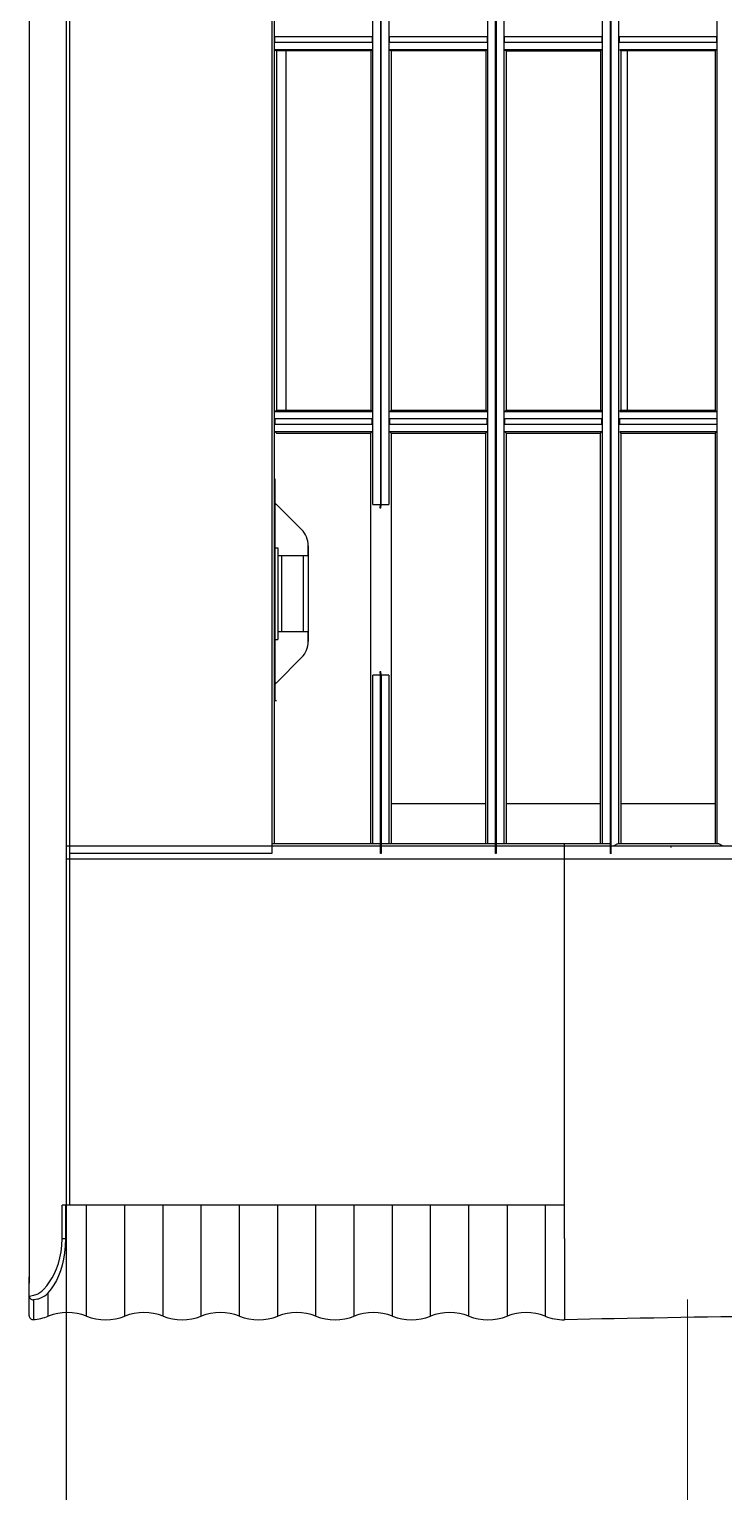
# Model space of a CAD drawing. Header units: centimetres. Extents: x 31 to 22766, y 238 to 3306.
# Drawn here: x 606.54 to 615.62, y 1972.27 to 1991.41 of the extents above; entities that cross this region are included whole.
import ezdxf
from ezdxf.xclip import XClip

# ---------------------------------------------------------------- set-up
doc = ezdxf.new("R2010")
doc.units = ezdxf.units.CM
doc.header["$XCLIPFRAME"] = 0
doc.linetypes.add('DASHED', pattern=[0.75, 0.5, -0.25])
doc.linetypes.add('HIDDEN', pattern=[0.375, 0.25, -0.125])
doc.layers.add('00_BORDA_SIVA', color=5, linetype='Continuous', lineweight=25)
doc.layers.add('M-HVAC-VRF DRENAJ HATTI', color=6, linetype='DASHED', lineweight=5)

# ---------------------------------------------------------------- blocks, each defined once
blk = doc.blocks.new('DUVAR PLANI')
at = {"layer": '00_BORDA_SIVA', "color": 251, "linetype": 'HIDDEN', "ltscale": 50}
blk.add_line((34885.638, 6472.619), (34885.638, 6622.619), dxfattribs=at)
blk = doc.blocks.new('fxaq 7.1 kw iç ünite')
at = {"color": 7, "linetype": 'Continuous', "true_color": 0xffffff}
for p, q in [((12597.165, 4111.525), (12596.907, 4111.525)), ((12596.956, 4111.579), (12597.382, 4111.579)), ((12597.175, 4111.467), (12597.165, 4111.525)), ((12597.214, 4111.579), (12597.225, 4111.518)), ((12597.215, 4111.579), (12597.214, 4111.579)), ((12597.225, 4111.518), (12597.229, 4111.504)), ((12597.229, 4111.504), (12597.234, 4111.49)), ((12597.234, 4111.49), (12597.239, 4111.477)), ((12597.239, 4111.477), (12597.245, 4111.464)), ((12597.245, 4111.464), (12597.252, 4111.452)), ((12597.252, 4111.452), (12597.26, 4111.44)), ((12597.26, 4111.44), (12597.269, 4111.428)), ((12597.269, 4111.428), (12597.279, 4111.416)), ((12597.279, 4111.416), (12597.29, 4111.403)), ((12597.384, 4111.578), (12597.464, 4111.579)), ((12597.464, 4111.579), (12597.384, 4111.578)), ((12597.384, 4111.577), (12597.384, 4111.578)), ((12597.384, 4111.578), (12597.384, 4111.578)), ((12597.385, 4111.579), (12597.464, 4111.579)), ((12691.404, 4111.579), (12597.465, 4111.579)), ((12596.951, 4111.329), (12597.259, 4111.329)), ((12597.308, 4111.291), (12597.259, 4111.329)), ((12597.29, 4111.403), (12597.303, 4111.39)), ((12597.303, 4111.39), (12597.349, 4111.35)), ((12597.36, 4111.256), (12597.308, 4111.291)), ((12597.349, 4111.35), (12597.398, 4111.313)), ((12597.416, 4111.224), (12597.36, 4111.256)), ((12597.398, 4111.313), (12597.451, 4111.279)), ((12597.478, 4111.196), (12597.416, 4111.224)), ((12597.451, 4111.279), (12597.509, 4111.248)), ((12597.509, 4111.248), (12597.571, 4111.221)), ((12597.571, 4111.221), (12597.639, 4111.197)), ((12597.544, 4111.17), (12597.478, 4111.196)), ((12597.617, 4111.148), (12597.544, 4111.17)), ((12597.695, 4111.13), (12597.617, 4111.148)), ((12597.639, 4111.197), (12597.712, 4111.177)), ((12597.78, 4111.116), (12597.695, 4111.13)), ((12597.712, 4111.177), (12597.791, 4111.162)), ((12597.87, 4111.107), (12597.78, 4111.116)), ((12597.791, 4111.162), (12597.875, 4111.152)), ((12597.966, 4111.103), (12597.87, 4111.107)), ((12597.875, 4111.152), (12597.966, 4111.148)), ((12597.966, 4111.148), (12597.966, 4111.103)), ((12597.966, 4111.148), (12598.404, 4111.148)), ((12598.404, 4111.103), (12597.966, 4111.103)), ((12598.404, 4104.579), (12598.404, 4111.148)), ((12598.404, 4111.093), (12700.404, 4111.093)), ((12700.404, 4111.05), (12598.404, 4111.05)), ((12602.929, 4092.074), (12602.929, 4111.093)), ((12603.004, 4108.407), (12603.004, 4111.05)), ((12603.104, 4111.093), (12603.104, 4092.179)), ((12596.951, 4110.829), (12598.404, 4110.829)), ((12596.951, 4110.329), (12598.404, 4110.329)), ((12596.951, 4109.829), (12598.404, 4109.829)), ((12596.951, 4109.329), (12598.404, 4109.329)), ((12596.951, 4108.829), (12598.404, 4108.829)), ((12685.604, 4108.407), (12603.004, 4108.407)), ((12603.129, 4106.984), (12603.129, 4108.407)), ((12685.479, 4108.377), (12603.129, 4108.377)), ((12605.004, 4108.367), (12605.004, 4108.346)), ((12607.904, 4108.367), (12605.004, 4108.367)), ((12605.804, 4108.367), (12605.804, 4108.329)), ((12607.004, 4108.367), (12607.004, 4108.329)), ((12608.52, 4108.362), (12608.504, 4108.346)), ((12608.52, 4107.096), (12608.52, 4108.362)), ((12608.689, 4108.367), (12608.62, 4108.367)), ((12608.62, 4108.367), (12608.62, 4107.092)), ((12608.689, 4107.092), (12608.689, 4108.367)), ((12608.788, 4108.362), (12608.788, 4107.096)), ((12608.788, 4108.362), (12608.804, 4108.346)), ((12613.52, 4108.362), (12613.504, 4108.346)), ((12613.52, 4107.096), (12613.52, 4108.362)), ((12613.62, 4108.367), (12613.62, 4107.092)), ((12613.62, 4108.367), (12613.689, 4108.367)), ((12613.689, 4107.092), (12613.689, 4108.367)), ((12596.951, 4108.329), (12598.404, 4108.329)), ((12605.242, 4108.341), (12605.567, 4108.017)), ((12607.004, 4108.329), (12605.804, 4108.329)), ((12605.904, 4107.931), (12605.904, 4108.329)), ((12606.904, 4108.279), (12605.904, 4108.279)), ((12606.904, 4108.329), (12606.904, 4107.931)), ((12607.242, 4108.017), (12607.567, 4108.341)), ((12608.504, 4108.346), (12608.504, 4107.112)), ((12608.804, 4108.346), (12608.804, 4107.112)), ((12613.505, 4108.346), (12608.804, 4108.346)), ((12608.804, 4108.22), (12613.505, 4108.22)), ((12613.504, 4108.346), (12613.504, 4108.346)), ((12613.504, 4107.113), (12613.504, 4108.346)), ((12605.904, 4107.992), (12606.904, 4107.992)), ((12596.951, 4107.829), (12598.404, 4107.829)), ((12605.74, 4107.931), (12605.904, 4107.931)), ((12607.03, 4107.929), (12605.779, 4107.929)), ((12606.904, 4107.931), (12607.069, 4107.931)), ((12596.951, 4107.329), (12598.404, 4107.329)), ((12603.129, 4107.112), (12608.504, 4107.112)), ((12603.129, 4107.084), (12605.337, 4107.084)), ((12605.337, 4106.984), (12605.337, 4107.084)), ((12607.572, 4107.084), (12607.572, 4106.984)), ((12607.572, 4107.084), (12646.237, 4107.084)), ((12608.504, 4107.112), (12608.52, 4107.096)), ((12608.62, 4107.092), (12608.689, 4107.092)), ((12608.804, 4107.112), (12608.788, 4107.096)), ((12613.505, 4107.112), (12608.804, 4107.112)), ((12613.504, 4107.112), (12613.504, 4107.113)), ((12613.504, 4107.113), (12613.52, 4107.096)), ((12613.689, 4107.092), (12613.62, 4107.092)), ((12596.951, 4106.829), (12598.404, 4106.829)), ((12603.004, 4106.984), (12605.337, 4106.984)), ((12603.004, 4106.974), (12603.004, 4106.984)), ((12605.338, 4106.974), (12603.004, 4106.974)), ((12603.129, 4105.479), (12603.129, 4106.974)), ((12605.338, 4106.874), (12603.129, 4106.874)), ((12608.504, 4106.845), (12603.129, 4106.845)), ((12603.654, 4105.608), (12603.654, 4106.845)), ((12605.337, 4106.984), (12605.386, 4106.989)), ((12605.338, 4106.974), (12605.337, 4106.984)), ((12605.338, 4106.974), (12605.387, 4106.978)), ((12605.338, 4106.874), (12605.338, 4106.974)), ((12605.386, 4106.989), (12605.387, 4106.978)), ((12607.522, 4106.978), (12607.523, 4106.989)), ((12607.522, 4106.978), (12607.571, 4106.974)), ((12607.523, 4106.989), (12607.572, 4106.984)), ((12607.572, 4106.984), (12607.571, 4106.974)), ((12607.571, 4106.974), (12646.238, 4106.974)), ((12607.571, 4106.974), (12607.571, 4106.874)), ((12646.238, 4106.874), (12607.571, 4106.874)), ((12646.237, 4106.984), (12607.572, 4106.984)), ((12608.52, 4106.861), (12608.504, 4106.845)), ((12608.504, 4106.845), (12608.504, 4105.608)), ((12608.52, 4105.592), (12608.52, 4106.861)), ((12608.689, 4106.866), (12608.62, 4106.866)), ((12608.62, 4106.866), (12608.62, 4105.587)), ((12608.689, 4105.587), (12608.689, 4106.866)), ((12608.788, 4106.861), (12608.804, 4106.845)), ((12608.788, 4106.861), (12608.788, 4105.592)), ((12608.804, 4106.845), (12608.804, 4105.608)), ((12613.505, 4106.845), (12608.804, 4106.845)), ((12613.52, 4106.861), (12613.504, 4106.845)), ((12613.504, 4106.845), (12613.504, 4106.845)), ((12613.504, 4105.608), (12613.504, 4106.845)), ((12613.52, 4105.592), (12613.52, 4106.861)), ((12613.62, 4106.866), (12613.689, 4106.866)), ((12613.62, 4106.866), (12613.62, 4105.587)), ((12613.689, 4105.587), (12613.689, 4106.866)), ((12596.951, 4106.329), (12598.404, 4106.329)), ((12596.951, 4105.829), (12598.404, 4105.829)), ((12603.129, 4105.608), (12608.504, 4105.608)), ((12603.129, 4105.579), (12685.479, 4105.579)), ((12608.504, 4105.608), (12608.52, 4105.592)), ((12608.62, 4105.587), (12608.689, 4105.587)), ((12608.804, 4105.608), (12608.788, 4105.592)), ((12613.505, 4105.608), (12608.804, 4105.608)), ((12613.504, 4105.608), (12613.52, 4105.592)), ((12613.504, 4105.608), (12613.504, 4105.608)), ((12613.689, 4105.587), (12613.62, 4105.587)), ((12598.404, 4105.329), (12596.951, 4105.329)), ((12603.004, 4105.479), (12685.604, 4105.479)), ((12603.004, 4105.469), (12603.004, 4105.479)), ((12685.604, 4105.469), (12603.004, 4105.469)), ((12603.129, 4103.979), (12603.129, 4105.469)), ((12685.479, 4105.369), (12603.129, 4105.369)), ((12608.504, 4105.34), (12603.129, 4105.34)), ((12603.654, 4104.108), (12603.654, 4105.34)), ((12608.52, 4105.356), (12608.504, 4105.34)), ((12608.504, 4105.34), (12608.504, 4104.108)), ((12608.52, 4104.092), (12608.52, 4105.356)), ((12608.689, 4105.361), (12608.62, 4105.361)), ((12608.62, 4105.361), (12608.62, 4104.087)), ((12608.689, 4104.087), (12608.689, 4105.361)), ((12608.788, 4105.356), (12608.804, 4105.34)), ((12608.788, 4105.356), (12608.788, 4104.092)), ((12613.505, 4105.34), (12608.804, 4105.34)), ((12608.804, 4105.34), (12608.804, 4104.108)), ((12613.52, 4105.356), (12613.504, 4105.339)), ((12613.504, 4105.34), (12613.504, 4105.339)), ((12613.504, 4105.339), (12613.504, 4104.108)), ((12613.52, 4104.092), (12613.52, 4105.356)), ((12613.62, 4105.361), (12613.62, 4104.087)), ((12613.62, 4105.361), (12613.689, 4105.361)), ((12613.689, 4104.087), (12613.689, 4105.361)), ((12598.404, 4104.829), (12596.951, 4104.829)), ((12597.966, 4104.579), (12596.904, 4104.579)), ((12596.909, 4104.579), (12596.912, 4104.409)), ((12597.966, 4104.579), (12603.104, 4104.579)), ((12602.929, 4104.579), (12603.129, 4104.579)), ((12596.912, 4104.409), (12596.915, 4104.247)), ((12596.915, 4104.247), (12596.918, 4104.088)), ((12596.918, 4104.088), (12596.921, 4103.926)), ((12685.604, 4103.979), (12603.004, 4103.979)), ((12603.129, 4103.979), (12603.004, 4103.979)), ((12603.004, 4103.961), (12603.004, 4103.979)), ((12603.004, 4103.969), (12685.604, 4103.969)), ((12603.129, 4104.108), (12608.504, 4104.108)), ((12603.129, 4104.079), (12685.479, 4104.079)), ((12608.504, 4104.108), (12608.52, 4104.092)), ((12608.62, 4104.087), (12608.689, 4104.087)), ((12608.804, 4104.108), (12608.788, 4104.092)), ((12613.505, 4104.108), (12608.804, 4104.108)), ((12613.504, 4104.108), (12613.52, 4104.092)), ((12613.504, 4104.108), (12613.504, 4104.108)), ((12613.689, 4104.087), (12613.62, 4104.087)), ((12596.921, 4103.926), (12596.924, 4103.759)), ((12596.924, 4103.759), (12596.928, 4103.586)), ((12603.11, 4103.922), (12603.104, 4103.93)), ((12603.114, 4103.914), (12603.11, 4103.922)), ((12603.119, 4103.907), (12603.114, 4103.914)), ((12603.123, 4103.9), (12603.119, 4103.907)), ((12603.126, 4103.893), (12603.123, 4103.9)), ((12603.128, 4103.887), (12603.126, 4103.893)), ((12603.129, 4103.881), (12603.128, 4103.887)), ((12603.129, 4102.563), (12603.129, 4103.881)), ((12685.479, 4103.869), (12603.129, 4103.869)), ((12608.504, 4103.839), (12603.129, 4103.839)), ((12603.654, 4102.607), (12603.654, 4103.839)), ((12608.52, 4103.855), (12608.504, 4103.839)), ((12608.504, 4103.839), (12608.504, 4102.607)), ((12608.52, 4102.591), (12608.52, 4103.855)), ((12608.689, 4103.86), (12608.62, 4103.86)), ((12608.62, 4103.86), (12608.62, 4102.586)), ((12608.689, 4102.586), (12608.689, 4103.86)), ((12608.788, 4103.855), (12608.788, 4102.591)), ((12608.788, 4103.855), (12608.804, 4103.839)), ((12613.505, 4103.839), (12608.804, 4103.839)), ((12608.804, 4103.839), (12608.804, 4102.607)), ((12613.52, 4103.855), (12613.504, 4103.839)), ((12613.504, 4103.839), (12613.504, 4103.839)), ((12613.504, 4102.607), (12613.504, 4103.839)), ((12613.52, 4102.591), (12613.52, 4103.855)), ((12613.62, 4103.86), (12613.62, 4102.586)), ((12613.62, 4103.86), (12613.689, 4103.86)), ((12613.689, 4102.586), (12613.689, 4103.86)), ((12596.928, 4103.586), (12596.931, 4103.409)), ((12608.804, 4103.753), (12613.505, 4103.753)), ((12596.931, 4103.409), (12596.934, 4103.231)), ((12596.934, 4103.231), (12596.937, 4103.055)), ((12596.937, 4103.055), (12596.94, 4102.88)), ((12603.081, 4103.182), (12603.104, 4103.182)), ((12596.94, 4102.88), (12596.943, 4102.706)), ((12596.943, 4102.706), (12596.946, 4102.531)), ((12596.946, 4102.531), (12596.948, 4102.358)), ((12603.106, 4102.511), (12603.109, 4102.518)), ((12603.109, 4102.518), (12603.112, 4102.524)), ((12603.112, 4102.524), (12603.115, 4102.53)), ((12603.115, 4102.53), (12603.118, 4102.536)), ((12603.118, 4102.536), (12603.121, 4102.541)), ((12603.121, 4102.541), (12603.123, 4102.546)), ((12603.123, 4102.546), (12603.126, 4102.55)), ((12603.126, 4102.55), (12603.127, 4102.555)), ((12603.127, 4102.555), (12603.129, 4102.559)), ((12608.504, 4102.607), (12603.129, 4102.607)), ((12603.129, 4102.579), (12685.479, 4102.579)), ((12603.129, 4102.559), (12603.129, 4102.563)), ((12608.52, 4102.591), (12608.504, 4102.607)), ((12608.689, 4102.586), (12608.62, 4102.586)), ((12608.788, 4102.591), (12608.804, 4102.607)), ((12613.505, 4102.607), (12608.804, 4102.607)), ((12613.52, 4102.591), (12613.504, 4102.607)), ((12613.504, 4102.607), (12613.504, 4102.607)), ((12613.62, 4102.586), (12613.689, 4102.586))]:
    blk.add_line(p, q, dxfattribs=at)
for centre, radius, start, end in [((12596.956, 4111.529), 0.05, 90, 184.4117), ((12597.604, 4111.579), 0.7, 184.4117, 200.9248), ((12597.215, 4111.528), 0.0506, 91.809, 183.7062), ((12597.457, 4111.543), 0.292, 195.2008, 227.2729), ((12596.297, 4111.079), 0.7, 339.0752, 20.9248), ((12597.604, 4110.579), 0.7, 159.0752, 200.9248), ((12596.297, 4110.079), 0.7, 339.0752, 20.9248), ((12597.604, 4109.579), 0.7, 159.0752, 200.9248), ((12596.297, 4109.079), 0.7, 339.0752, 20.9248), ((12597.604, 4108.579), 0.7, 159.0752, 200.9248), ((12605.454, 4108.553), 0.3, 218.3911, 225), ((12607.354, 4108.553), 0.3, 315, 321.6089), ((12596.297, 4108.079), 0.7, 339.0752, 20.9248), ((12605.779, 4108.229), 0.3, 225, 270), ((12607.03, 4108.229), 0.3, 270, 315), ((12597.604, 4107.579), 0.7, 159.0752, 200.9248), ((12596.297, 4107.079), 0.7, 339.0752, 20.9248), ((12597.604, 4106.579), 0.7, 159.0752, 200.9248), ((12596.297, 4106.079), 0.7, 339.0752, 20.9248), ((12597.604, 4105.579), 0.7, 159.0752, 200.9248), ((12596.297, 4105.079), 0.7, 339.0752, 20.9248), ((12597.604, 4104.579), 0.7, 159.0752, 180)]:
    blk.add_arc(centre, radius, start, end, dxfattribs=at)
blk = doc.blocks.new('G$CCD2FF134')
at = {"layer": 'M-HVAC-VRF DRENAJ HATTI', "ltscale": 30}
blk.add_line((-3091.875, -297.234), (-3091.875, -315.656), dxfattribs=at)
blk.add_line((-3091.875, -297.234), (-3091.875, -315.656), dxfattribs=at)
at = {"rotation": 90}
blk.add_blockref('fxaq 7.1 kw iç ünite', (1011.093, -12894.404), dxfattribs=at)

msp = doc.modelspace()

# ---------------------------------------------------------------- block references
ref = msp.add_blockref('G$CCD2FF134', (3707.025, 2272.025))
XClip(ref).set_block_clipping_path([(-3470.0000000001, -1889.9999999982), (349.9999999999, 300.0000000019)])
msp.add_blockref('DUVAR PLANI', (-34278.613, -4520.594))

doc.saveas('drawing.dxf')
